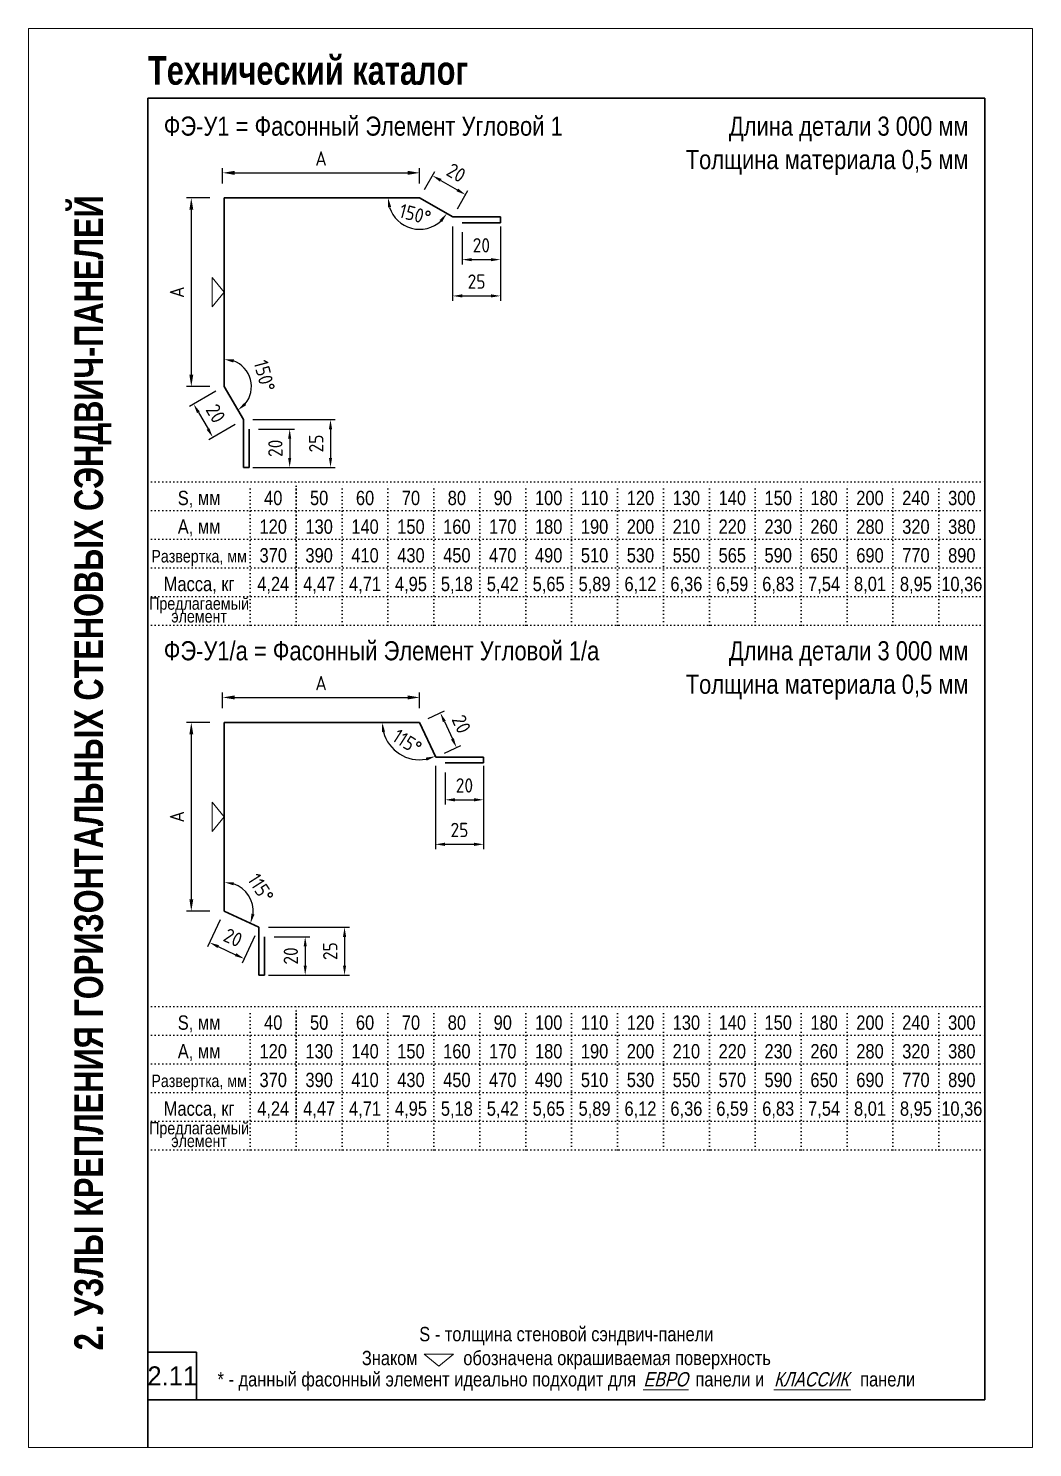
# Model space of a CAD drawing. Extents: x 5821 to 16321, y -13531 to 5774.
# Drawn here: x 5821 to 6871, y 2061 to 3546 of the extents above; entities that cross this region are included whole.
import ezdxf
from ezdxf.enums import TextEntityAlignment as Align

# ---------------------------------------------------------------- set-up
doc = ezdxf.new("R2010")
doc.units = 0
doc.header["$LTSCALE"] = 3
doc.linetypes.add('DOT2', pattern=[0.125, 0, -0.125])
doc.layers.get('0').update_dxf_attribs({"linetype": 'CONTINUOUS', "lineweight": 30})
doc.layers.get('DEFPOINTS').update_dxf_attribs({"linetype": 'CONTINUOUS'})
for name, color, linetype, lineweight in [('Logo', 1, 'CONTINUOUS', 9), ('new_fill', 8, 'CONTINUOUS', 13), ('RAZMER', 7, 'CONTINUOUS', 9), ('Нащельники', 1, 'CONTINUOUS', 30)]:
    doc.layers.add(name, color=color, linetype=linetype, lineweight=lineweight)
doc.layers.add('Punktir', color=7, linetype='CONTINUOUS')
doc.layers.add('Прогон', color=7, linetype='CONTINUOUS')
doc.styles.add('LOGO', font='HATTEN.TTF')
doc.styles.add('ROMANS', font='romans.shx', dxfattribs={"width": 0.85})
doc.styles.add('style1', font='ARIALN.TTF')
doc.styles.add('style2', font='impact.TTF')
doc.styles.add('курсив', font='ARIAL.TTF', dxfattribs={"width": 0.8, "oblique": 15})
doc.dimstyles.new('2.5', dxfattribs={"dimscale": 5, "dimtxt": 3, "dimasz": 2, "dimexe": 1, "dimexo": 2, "dimgap": 0, "dimtad": 0, "dimdec": 0, "dimlfac": 0.5, "dimzin": 9, "dimdsep": 46, "dimtxsty": 'ROMANS', "dimcen": -3, "dimdle": 1, "dimclrd": 256, "dimclre": 256, "dimclrt": 256, "dimadec": 0, "dimazin": 0, "dimtfac": 1, "dimtdec": 0, "dimtofl": 0, "dimtmove": 2, "dimatfit": 3, "dimfxl": 0, "dimtvp": 1, "dimtolj": 1, "dimtzin": 9, "dimarcsym": 0})
doc.dimstyles.new('5', dxfattribs={"dimscale": 5, "dimtxt": 3, "dimasz": 2.5, "dimexe": 1, "dimexo": 3, "dimgap": 0, "dimtad": 0, "dimdec": 0, "dimzin": 9, "dimdsep": 46, "dimtxsty": 'ROMANS', "dimblk2": 'OBLIQUE', "dimcen": -3, "dimdle": 1.5, "dimclrd": 256, "dimclre": 256, "dimclrt": 256, "dimadec": 0, "dimazin": 0, "dimtfac": 1, "dimtdec": 0, "dimtofl": 0, "dimtmove": 2, "dimatfit": 3, "dimfxl": 0, "dimtvp": 1, "dimtolj": 1, "dimtzin": 9, "dimarcsym": 0})

# ---------------------------------------------------------------- blocks, each defined once
blk = doc.blocks.new('*D294')
at = {"layer": 'DEFPOINTS', "color": 0, "transparency": 16777216}
for p in [(6230.1, 3395.1), (6024.2, 3368.9), (6230.1, 3368.9)]:
    blk.add_point(p, dxfattribs=at)
at = {"layer": 'RAZMER', "lineweight": -2, "transparency": 16777216}
for p, q in [((6024.2, 3383.9), (6024.2, 3400.1)), ((6036.7, 3395.1), (6217.6, 3395.1)), ((6230.1, 3383.9), (6230.1, 3400.1))]:
    blk.add_line(p, q, dxfattribs=at)
at = {"layer": 'RAZMER', "transparency": 16777216}
for points in [[(6036.7, 3397.2), (6036.7, 3393), (6024.2, 3395.1)], [(6217.6, 3397.2), (6217.6, 3393), (6230.1, 3395.1)]]:
    blk.add_solid(points, dxfattribs=at)
at = {"layer": 'RAZMER', "transparency": 16777216, "insert": (6127.1, 3410.1), "char_height": 15, "attachment_point": 5, "style": 'ROMANS'}
blk.add_mtext('\\A1;{\\Fromans.shx|c204;А}', dxfattribs=at)
blk = doc.blocks.new('_OBLIQUE')
at = {"color": 0, "linetype": 'ByBlock'}
blk.add_line((-0.5, -0.5), (0.5, 0.5), dxfattribs=at)
blk = doc.blocks.new('*D295')
at = {"layer": 'DEFPOINTS', "color": 0, "transparency": 16777216}
for p in [(6025.8, 3368.9), (5991.4, 3171.5), (6025.8, 3171.5)]:
    blk.add_point(p, dxfattribs=at)
at = {"layer": 'RAZMER', "lineweight": -2, "transparency": 16777216}
for p, q in [((6010.8, 3368.9), (5986.4, 3368.9)), ((5991.4, 3356.4), (5991.4, 3184)), ((6010.8, 3171.5), (5986.4, 3171.5))]:
    blk.add_line(p, q, dxfattribs=at)
at = {"layer": 'RAZMER', "transparency": 16777216}
for points in [[(5989.4, 3356.4), (5993.5, 3356.4), (5991.4, 3368.9)], [(5989.4, 3184), (5993.5, 3184), (5991.4, 3171.5)]]:
    blk.add_solid(points, dxfattribs=at)
at = {"layer": 'RAZMER', "transparency": 16777216, "insert": (5976.4, 3270.2), "char_height": 15, "attachment_point": 5, "rotation": 90, "style": 'ROMANS'}
blk.add_mtext('\\A1;A', dxfattribs=at)
blk = doc.blocks.new('*D296')
at = {"layer": 'DEFPOINTS', "color": 0, "transparency": 16777216}
for p in [(6278.2, 3372.2), (6230.1, 3368.9), (6264.7, 3348.9)]:
    blk.add_point(p, dxfattribs=at)
at = {"layer": 'RAZMER', "lineweight": -2, "transparency": 16777216}
for p, q in [((6235.1, 3377.6), (6246.1, 3396.5)), ((6252.2, 3387.2), (6269.5, 3377.2)), ((6269.7, 3357.6), (6280.7, 3376.5))]:
    blk.add_line(p, q, dxfattribs=at)
at = {"layer": 'RAZMER', "transparency": 16777216}
for points in [[(6253.1, 3388.7), (6251.4, 3385.8), (6243.6, 3392.2)], [(6270.4, 3378.7), (6268.7, 3375.8), (6278.2, 3372.2)]]:
    blk.add_solid(points, dxfattribs=at)
at = {"layer": 'RAZMER', "transparency": 16777216, "insert": (6268.4, 3395.2), "char_height": 15, "attachment_point": 5, "rotation": 330, "style": 'ROMANS'}
blk.add_mtext('\\A1;20', dxfattribs=at)
blk = doc.blocks.new('*D297')
at = {"layer": 'DEFPOINTS', "color": 0, "transparency": 16777216}
for p in [(6274.7, 3342.9), (6314.7, 3342.9), (6314.7, 3304.3)]:
    blk.add_point(p, dxfattribs=at)
at = {"layer": 'RAZMER', "lineweight": -2, "transparency": 16777216}
for p, q in [((6274.7, 3332.9), (6274.7, 3299.3)), ((6314.7, 3332.9), (6314.7, 3299.3)), ((6284.7, 3304.3), (6304.7, 3304.3))]:
    blk.add_line(p, q, dxfattribs=at)
at = {"layer": 'RAZMER', "transparency": 16777216}
for points in [[(6284.7, 3305.9), (6284.7, 3302.6), (6274.7, 3304.3)], [(6304.7, 3305.9), (6304.7, 3302.6), (6314.7, 3304.3)]]:
    blk.add_solid(points, dxfattribs=at)
at = {"layer": 'RAZMER', "transparency": 16777216, "insert": (6294.7, 3319.3), "char_height": 15, "attachment_point": 5, "style": 'ROMANS'}
blk.add_mtext('\\A1;20', dxfattribs=at)
blk = doc.blocks.new('*D298')
at = {"layer": 'DEFPOINTS', "color": 0, "transparency": 16777216}
for p in [(6025.8, 3171.5), (6045.8, 3136.9), (6013.9, 3118.4)]:
    blk.add_point(p, dxfattribs=at)
at = {"layer": 'RAZMER', "lineweight": -2, "transparency": 16777216}
for p, q in [((6017.2, 3166.5), (5989.6, 3150.6)), ((5998.9, 3144.4), (6008.9, 3127.1)), ((6037.2, 3131.9), (6009.6, 3115.9))]:
    blk.add_line(p, q, dxfattribs=at)
at = {"layer": 'RAZMER', "transparency": 16777216}
for points in [[(6000.3, 3145.3), (5997.4, 3143.6), (5993.9, 3153.1)], [(6010.3, 3127.9), (6007.4, 3126.3), (6013.9, 3118.4)]]:
    blk.add_solid(points, dxfattribs=at)
at = {"layer": 'RAZMER', "transparency": 16777216, "insert": (6016.9, 3143.3), "char_height": 15, "attachment_point": 5, "rotation": 300, "style": 'ROMANS'}
blk.add_mtext('\\A1;20', dxfattribs=at)
blk = doc.blocks.new('*D299')
at = {"layer": 'DEFPOINTS', "color": 0, "transparency": 16777216}
for p in [(6051.8, 3126.9), (6051.8, 3086.9), (6094.3, 3086.9)]:
    blk.add_point(p, dxfattribs=at)
at = {"layer": 'RAZMER', "lineweight": -2, "transparency": 16777216}
for p, q in [((6061.8, 3126.9), (6099.3, 3126.9)), ((6094.3, 3116.9), (6094.3, 3096.9)), ((6061.8, 3086.9), (6099.3, 3086.9))]:
    blk.add_line(p, q, dxfattribs=at)
at = {"layer": 'RAZMER', "transparency": 16777216}
for points in [[(6092.6, 3116.9), (6095.9, 3116.9), (6094.3, 3126.9)], [(6092.6, 3096.9), (6095.9, 3096.9), (6094.3, 3086.9)]]:
    blk.add_solid(points, dxfattribs=at)
at = {"layer": 'RAZMER', "transparency": 16777216, "insert": (6079.3, 3106.9), "char_height": 15, "attachment_point": 5, "rotation": 90, "style": 'ROMANS'}
blk.add_mtext('\\A1;20', dxfattribs=at)
blk = doc.blocks.new('*D300')
at = {"layer": 'DEFPOINTS', "color": 0, "transparency": 16777216}
for p in [(6230.1, 2846.2), (6024.2, 2820), (6230.1, 2820)]:
    blk.add_point(p, dxfattribs=at)
at = {"layer": 'RAZMER', "lineweight": -2, "transparency": 16777216}
for p, q in [((6024.2, 2835), (6024.2, 2851.2)), ((6036.7, 2846.2), (6217.6, 2846.2)), ((6230.1, 2835), (6230.1, 2851.2))]:
    blk.add_line(p, q, dxfattribs=at)
at = {"layer": 'RAZMER', "transparency": 16777216}
for points in [[(6036.7, 2848.3), (6036.7, 2844.1), (6024.2, 2846.2)], [(6217.6, 2848.3), (6217.6, 2844.1), (6230.1, 2846.2)]]:
    blk.add_solid(points, dxfattribs=at)
at = {"layer": 'RAZMER', "transparency": 16777216, "insert": (6127.1, 2861.2), "char_height": 15, "attachment_point": 5, "style": 'ROMANS'}
blk.add_mtext('\\A1;{\\Fromans.shx|c204;А}', dxfattribs=at)
blk = doc.blocks.new('*D301')
at = {"layer": 'DEFPOINTS', "color": 0, "transparency": 16777216}
for p in [(6025.8, 2820), (5991.4, 2622.6), (6025.8, 2622.6)]:
    blk.add_point(p, dxfattribs=at)
at = {"layer": 'RAZMER', "lineweight": -2, "transparency": 16777216}
for p, q in [((6010.8, 2820), (5986.4, 2820)), ((5991.4, 2807.5), (5991.4, 2635.1)), ((6010.8, 2622.6), (5986.4, 2622.6))]:
    blk.add_line(p, q, dxfattribs=at)
at = {"layer": 'RAZMER', "transparency": 16777216}
for points in [[(5989.4, 2807.5), (5993.5, 2807.5), (5991.4, 2820)], [(5989.4, 2635.1), (5993.5, 2635.1), (5991.4, 2622.6)]]:
    blk.add_solid(points, dxfattribs=at)
at = {"layer": 'RAZMER', "transparency": 16777216, "insert": (5976.4, 2721.3), "char_height": 15, "attachment_point": 5, "rotation": 90, "style": 'ROMANS'}
blk.add_mtext('\\A1;A', dxfattribs=at)
blk = doc.blocks.new('*D302')
at = {"layer": 'DEFPOINTS', "color": 0, "transparency": 16777216}
for p in [(6257, 2777.7), (6297, 2777.7), (6297, 2739.1)]:
    blk.add_point(p, dxfattribs=at)
at = {"layer": 'RAZMER', "lineweight": -2, "transparency": 16777216}
for p, q in [((6257, 2767.7), (6257, 2734.1)), ((6297, 2767.7), (6297, 2734.1)), ((6267, 2739.1), (6287, 2739.1))]:
    blk.add_line(p, q, dxfattribs=at)
at = {"layer": 'RAZMER', "transparency": 16777216}
for points in [[(6267, 2740.8), (6267, 2737.4), (6257, 2739.1)], [(6287, 2740.8), (6287, 2737.4), (6297, 2739.1)]]:
    blk.add_solid(points, dxfattribs=at)
at = {"layer": 'RAZMER', "transparency": 16777216, "insert": (6277, 2754.1), "char_height": 15, "attachment_point": 5, "style": 'ROMANS'}
blk.add_mtext('\\A1;20', dxfattribs=at)
blk = doc.blocks.new('*D303')
at = {"layer": 'DEFPOINTS', "color": 0, "transparency": 16777216}
for p in [(6068.1, 2595.7), (6068.1, 2555.7), (6110.5, 2555.7)]:
    blk.add_point(p, dxfattribs=at)
at = {"layer": 'RAZMER', "lineweight": -2, "transparency": 16777216}
for p, q in [((6078.1, 2595.7), (6115.5, 2595.7)), ((6110.5, 2585.7), (6110.5, 2565.7)), ((6078.1, 2555.7), (6115.5, 2555.7))]:
    blk.add_line(p, q, dxfattribs=at)
at = {"layer": 'RAZMER', "transparency": 16777216}
for points in [[(6108.9, 2585.7), (6112.2, 2585.7), (6110.5, 2595.7)], [(6108.9, 2565.7), (6112.2, 2565.7), (6110.5, 2555.7)]]:
    blk.add_solid(points, dxfattribs=at)
at = {"layer": 'RAZMER', "transparency": 16777216, "insert": (6095.5, 2575.7), "char_height": 15, "attachment_point": 5, "rotation": 90, "style": 'ROMANS'}
blk.add_mtext('\\A1;20', dxfattribs=at)
blk = doc.blocks.new('*D304')
at = {"layer": 'DEFPOINTS', "color": 0, "transparency": 16777216}
for p in [(6025.8, 3368.9), (6230.1, 3368.9), (6230.1, 3368.9), (6209, 3343.7), (6264.7, 3348.9)]:
    blk.add_point(p, dxfattribs=at)
at = {"layer": 'RAZMER', "lineweight": -2, "transparency": 16777216}
blk.add_arc((6230.1, 3368.9), 32.9, 197.508, 312.492, dxfattribs=at)
at = {"layer": 'RAZMER', "transparency": 16777216}
for points in [[(6197.1, 3358.8), (6200.4, 3359.3), (6197.3, 3368.9)], [(6251, 3345.7), (6253.6, 3343.6), (6258.6, 3352.5)]]:
    blk.add_solid(points, dxfattribs=at)
at = {"layer": 'RAZMER', "transparency": 16777216, "insert": (6225.5, 3351.7), "char_height": 15, "attachment_point": 5, "rotation": 345, "style": 'ROMANS'}
blk.add_mtext('\\A1;150°', dxfattribs=at)
blk = doc.blocks.new('*D305')
at = {"layer": 'DEFPOINTS', "color": 0, "transparency": 16777216}
for p in [(6025.8, 3368.9), (6025.8, 3171.5), (6025.8, 3171.5), (6053.9, 3166.6), (6045.8, 3136.9)]:
    blk.add_point(p, dxfattribs=at)
at = {"layer": 'RAZMER', "lineweight": -2, "transparency": 16777216}
blk.add_arc((6025.8, 3171.5), 28.5, 320.1974, 69.8026, dxfattribs=at)
at = {"layer": 'RAZMER', "transparency": 16777216}
for points in [[(6035.4, 3196.6), (6036, 3199.9), (6025.8, 3200)], [(6048.8, 3152), (6046.7, 3154.5), (6040.1, 3146.8)]]:
    blk.add_solid(points, dxfattribs=at)
at = {"layer": 'RAZMER', "transparency": 16777216, "insert": (6067.9, 3182.8), "char_height": 15, "attachment_point": 5, "rotation": 285, "style": 'ROMANS'}
blk.add_mtext('\\A1;150°', dxfattribs=at)
blk = doc.blocks.new('*D306')
at = {"layer": 'DEFPOINTS', "color": 0, "transparency": 16777216}
for p in [(6025.8, 2820), (6230.1, 2820), (6230.1, 2820), (6199.5, 2795.8), (6247, 2783.7)]:
    blk.add_point(p, dxfattribs=at)
at = {"layer": 'RAZMER', "lineweight": -2, "transparency": 16777216}
blk.add_arc((6230.1, 2820), 39, 194.7263, 280.2737, dxfattribs=at)
at = {"layer": 'RAZMER', "transparency": 16777216}
for points in [[(6190.7, 2809.8), (6194, 2810.3), (6191.1, 2820)], [(6236.6, 2783.2), (6237.6, 2780), (6246.6, 2784.6)]]:
    blk.add_solid(points, dxfattribs=at)
at = {"layer": 'RAZMER', "transparency": 16777216, "insert": (6217.2, 2799.7), "char_height": 15, "attachment_point": 5, "rotation": 327.5, "style": 'ROMANS'}
blk.add_mtext('\\A1;115°', dxfattribs=at)
blk = doc.blocks.new('*D307')
at = {"layer": 'DEFPOINTS', "color": 0, "transparency": 16777216}
for p in [(6230.1, 2820), (6268.7, 2793.8), (6247, 2783.7)]:
    blk.add_point(p, dxfattribs=at)
at = {"layer": 'RAZMER', "lineweight": -2, "transparency": 16777216}
for p, q in [((6239.2, 2824.2), (6256.3, 2832.2)), ((6256, 2821), (6264.4, 2802.9)), ((6256.1, 2787.9), (6273.2, 2795.9))]:
    blk.add_line(p, q, dxfattribs=at)
at = {"layer": 'RAZMER', "transparency": 16777216}
for points in [[(6257.5, 2821.7), (6254.5, 2820.3), (6251.8, 2830.1)], [(6265.9, 2803.6), (6262.9, 2802.2), (6268.7, 2793.8)]]:
    blk.add_solid(points, dxfattribs=at)
at = {"layer": 'RAZMER', "transparency": 16777216, "insert": (6273.8, 2818.3), "char_height": 15, "attachment_point": 5, "rotation": 295, "style": 'ROMANS'}
blk.add_mtext('\\A1;20', dxfattribs=at)
blk = doc.blocks.new('*D308')
at = {"layer": 'DEFPOINTS', "color": 0, "transparency": 16777216}
for p in [(6025.8, 2820), (6055.3, 2629.6), (6025.8, 2622.6), (6025.8, 2622.6), (6062.1, 2605.7)]:
    blk.add_point(p, dxfattribs=at)
at = {"layer": 'RAZMER', "lineweight": -2, "transparency": 16777216}
blk.add_arc((6025.8, 2622.6), 30.3, 354.0175, 70.9825, dxfattribs=at)
at = {"layer": 'RAZMER', "transparency": 16777216}
for points in [[(6035.4, 2649.6), (6036, 2652.8), (6025.8, 2652.8)], [(6057.5, 2619), (6054.3, 2619.9), (6053.3, 2609.8)]]:
    blk.add_solid(points, dxfattribs=at)
at = {"layer": 'RAZMER', "transparency": 16777216, "insert": (6064, 2646.9), "char_height": 15, "attachment_point": 5, "rotation": 302.5, "style": 'ROMANS'}
blk.add_mtext('\\A1;115°', dxfattribs=at)
blk = doc.blocks.new('*D309')
at = {"layer": 'DEFPOINTS', "color": 0, "transparency": 16777216}
for p in [(6025.8, 2622.6), (6062.1, 2605.7), (6046.8, 2572.8)]:
    blk.add_point(p, dxfattribs=at)
at = {"layer": 'RAZMER', "lineweight": -2, "transparency": 16777216}
for p, q in [((6021.6, 2613.5), (6008.4, 2585.2)), ((6019.6, 2585.5), (6037.7, 2577)), ((6057.9, 2596.6), (6044.6, 2568.3))]:
    blk.add_line(p, q, dxfattribs=at)
at = {"layer": 'RAZMER', "transparency": 16777216}
for points in [[(6020.3, 2587), (6018.9, 2584), (6010.5, 2589.7)], [(6038.4, 2578.6), (6037, 2575.5), (6046.8, 2572.8)]]:
    blk.add_solid(points, dxfattribs=at)
at = {"layer": 'RAZMER', "transparency": 16777216, "insert": (6035, 2594.9), "char_height": 15, "attachment_point": 5, "rotation": 335, "style": 'ROMANS'}
blk.add_mtext('\\A1;20', dxfattribs=at)
blk = doc.blocks.new('*D310')
at = {"layer": 'DEFPOINTS', "color": 0, "transparency": 16777216}
for p in [(6264.7, 3348.9), (6314.7, 3348.9), (6314.7, 3266.3)]:
    blk.add_point(p, dxfattribs=at)
at = {"layer": 'RAZMER', "lineweight": -2, "transparency": 16777216}
for p, q in [((6264.7, 3338.9), (6264.7, 3261.3)), ((6314.7, 3338.9), (6314.7, 3261.3)), ((6274.7, 3266.3), (6304.7, 3266.3))]:
    blk.add_line(p, q, dxfattribs=at)
at = {"layer": 'RAZMER', "transparency": 16777216}
for points in [[(6274.7, 3268), (6274.7, 3264.7), (6264.7, 3266.3)], [(6304.7, 3268), (6304.7, 3264.7), (6314.7, 3266.3)]]:
    blk.add_solid(points, dxfattribs=at)
at = {"layer": 'RAZMER', "transparency": 16777216, "insert": (6289.7, 3281.3), "char_height": 15, "attachment_point": 5, "style": 'ROMANS'}
blk.add_mtext('\\A1;25', dxfattribs=at)
blk = doc.blocks.new('*D311')
at = {"layer": 'DEFPOINTS', "color": 0, "transparency": 16777216}
for p in [(6045.8, 3136.9), (6045.8, 3086.9), (6137, 3086.9)]:
    blk.add_point(p, dxfattribs=at)
at = {"layer": 'RAZMER', "lineweight": -2, "transparency": 16777216}
for p, q in [((6055.8, 3136.9), (6142, 3136.9)), ((6137, 3126.9), (6137, 3096.9)), ((6055.8, 3086.9), (6142, 3086.9))]:
    blk.add_line(p, q, dxfattribs=at)
at = {"layer": 'RAZMER', "transparency": 16777216}
for points in [[(6135.3, 3126.9), (6138.6, 3126.9), (6137, 3136.9)], [(6135.3, 3096.9), (6138.6, 3096.9), (6137, 3086.9)]]:
    blk.add_solid(points, dxfattribs=at)
at = {"layer": 'RAZMER', "transparency": 16777216, "insert": (6122, 3111.9), "char_height": 15, "attachment_point": 5, "rotation": 90, "style": 'ROMANS'}
blk.add_mtext('\\A1;25', dxfattribs=at)
blk = doc.blocks.new('*D312')
at = {"layer": 'DEFPOINTS', "color": 0, "transparency": 16777216}
for p in [(6246.6, 2784.6), (6297, 2784.6), (6297, 2692.5)]:
    blk.add_point(p, dxfattribs=at)
at = {"layer": 'RAZMER', "lineweight": -2, "transparency": 16777216}
for p, q in [((6246.6, 2774.6), (6246.6, 2687.5)), ((6297, 2774.6), (6297, 2687.5)), ((6256.6, 2692.5), (6287, 2692.5))]:
    blk.add_line(p, q, dxfattribs=at)
at = {"layer": 'RAZMER', "transparency": 16777216}
for points in [[(6256.6, 2694.2), (6256.6, 2690.8), (6246.6, 2692.5)], [(6287, 2694.2), (6287, 2690.8), (6297, 2692.5)]]:
    blk.add_solid(points, dxfattribs=at)
at = {"layer": 'RAZMER', "transparency": 16777216, "insert": (6271.8, 2707.5), "char_height": 15, "attachment_point": 5, "style": 'ROMANS'}
blk.add_mtext('\\A1;25', dxfattribs=at)
blk = doc.blocks.new('*D313')
at = {"layer": 'DEFPOINTS', "color": 0, "transparency": 16777216}
for p in [(6062.1, 2605.7), (6062.1, 2555.7), (6151.7, 2555.7)]:
    blk.add_point(p, dxfattribs=at)
at = {"layer": 'RAZMER', "lineweight": -2, "transparency": 16777216}
for p, q in [((6072.1, 2605.7), (6156.7, 2605.7)), ((6151.7, 2595.7), (6151.7, 2565.7)), ((6072.1, 2555.7), (6156.7, 2555.7))]:
    blk.add_line(p, q, dxfattribs=at)
at = {"layer": 'RAZMER', "transparency": 16777216}
for points in [[(6150, 2595.7), (6153.3, 2595.7), (6151.7, 2605.7)], [(6150, 2565.7), (6153.3, 2565.7), (6151.7, 2555.7)]]:
    blk.add_solid(points, dxfattribs=at)
at = {"layer": 'RAZMER', "transparency": 16777216, "insert": (6136.7, 2580.7), "char_height": 15, "attachment_point": 5, "rotation": 90, "style": 'ROMANS'}
blk.add_mtext('\\A1;25', dxfattribs=at)

msp = doc.modelspace()

# ---------------------------------------------------------------- linework, layer by layer
at = {"color": 1}
for p, q in [((5946.09, 3473.41), (5946.09, 2111.26)), ((5946.09, 3473.41), (6821.09, 3473.41)), ((5946.09, 3473.41), (5946.09, 2061.26)), ((6821.09, 3473.41), (6821.09, 2111.26)), ((5946.09, 2161.26), (5997.01, 2161.26)), ((5997.01, 2161.26), (5997.01, 2111.26)), ((5946.09, 2111.26), (6821.09, 2111.26))]:
    msp.add_line(p, q, dxfattribs=at)
at = {"layer": 'Logo'}
for p, q in [((6464.07, 2121.69), (6511.31, 2121.69)), ((6600.69, 2121.69), (6681.14, 2121.69))]:
    msp.add_line(p, q, dxfattribs=at)
at = {"layer": 'Punktir', "linetype": 'DOT2', "ltscale": 10}
for p, q in [((5946.09, 3071.86), (6821.09, 3071.86)), ((6053.09, 2921.86), (6053.09, 3071.86)), ((6101.09, 2951.86), (6101.09, 3071.86)), ((6101.09, 2921.86), (6101.09, 3071.86)), ((6149.09, 2921.86), (6149.09, 3071.86)), ((6197.09, 2921.86), (6197.09, 3071.86)), ((6245.09, 2921.86), (6245.09, 3071.86)), ((6293.09, 2921.86), (6293.09, 3071.86)), ((6341.09, 2921.86), (6341.09, 3071.86)), ((6389.09, 2921.86), (6389.09, 3071.86)), ((6437.09, 2921.86), (6437.09, 3071.86)), ((6485.09, 2921.86), (6485.09, 3071.86)), ((6533.09, 2921.86), (6533.09, 3071.86)), ((6581.09, 2921.86), (6581.09, 3071.86)), ((6629.09, 2921.86), (6629.09, 3071.86)), ((6677.09, 2921.86), (6677.09, 3071.86)), ((6725.09, 2921.86), (6725.09, 3071.86)), ((6773.09, 2921.86), (6773.09, 3071.86)), ((5946.09, 3041.86), (6821.09, 3041.86)), ((5946.09, 3011.86), (6821.09, 3011.86)), ((5946.09, 2981.86), (6821.09, 2981.86)), ((5946.09, 2951.86), (6821.09, 2951.86)), ((5946.09, 2921.86), (6821.09, 2921.86)), ((5946.09, 2921.86), (6821.09, 2921.86)), ((5946.09, 2522.92), (6821.09, 2522.92)), ((6053.09, 2372.92), (6053.09, 2522.92)), ((6101.09, 2402.92), (6101.09, 2522.92)), ((6101.09, 2372.92), (6101.09, 2522.92)), ((6149.09, 2372.92), (6149.09, 2522.92)), ((6197.09, 2372.92), (6197.09, 2522.92)), ((6245.09, 2372.92), (6245.09, 2522.92)), ((6293.09, 2372.92), (6293.09, 2522.92)), ((6341.09, 2372.92), (6341.09, 2522.92)), ((6389.09, 2372.92), (6389.09, 2522.92)), ((6437.09, 2372.92), (6437.09, 2522.92)), ((6485.09, 2372.92), (6485.09, 2522.92)), ((6533.09, 2372.92), (6533.09, 2522.92)), ((6581.09, 2372.92), (6581.09, 2522.92)), ((6629.09, 2372.92), (6629.09, 2522.92)), ((6677.09, 2372.92), (6677.09, 2522.92)), ((6725.09, 2372.92), (6725.09, 2522.92)), ((6773.09, 2372.92), (6773.09, 2522.92)), ((5946.09, 2492.92), (6821.09, 2492.92)), ((5946.09, 2462.92), (6821.09, 2462.92)), ((5946.09, 2432.92), (6821.09, 2432.92)), ((5946.09, 2402.92), (6821.09, 2402.92)), ((5946.09, 2372.92), (6821.09, 2372.92)), ((5946.09, 2372.92), (6821.09, 2372.92))]:
    msp.add_line(p, q, dxfattribs=at)
at = {"layer": 'RAZMER'}
for p, q in [((6013.17, 3285.61), (6013.17, 3254.82)), ((6025.83, 3270.22), (6013.17, 3285.61)), ((6025.83, 3270.22), (6013.17, 3254.82)), ((6013.17, 2736.67), (6013.17, 2705.88)), ((6025.83, 2721.28), (6013.17, 2736.67)), ((6025.83, 2721.28), (6013.17, 2705.88)), ((6250.29, 2146.37), (6234.89, 2159.03)), ((6265.68, 2159.03), (6234.89, 2159.03)), ((6250.29, 2146.37), (6265.68, 2159.03))]:
    msp.add_line(p, q, dxfattribs=at)
msp.add_lwpolyline([(6871.09, 3546.26), (5821.09, 3546.26), (5821.09, 2061.26), (6871.09, 2061.26)], close=True, dxfattribs=at)
at = {"layer": 'Нащельники'}
for p, q in [((6025.83, 3171.52), (6025.83, 3368.91)), ((6025.83, 3368.91), (6230.11, 3368.91)), ((6264.75, 3348.91), (6230.11, 3368.91)), ((6314.75, 3348.91), (6264.75, 3348.91)), ((6274.75, 3342.91), (6314.75, 3342.91)), ((6314.75, 3342.91), (6314.75, 3348.91)), ((6045.83, 3136.88), (6025.83, 3171.52)), ((6045.83, 3086.88), (6045.83, 3136.88)), ((6051.83, 3126.88), (6051.83, 3086.88)), ((6051.83, 3086.88), (6045.83, 3086.88)), ((6025.83, 2622.58), (6025.83, 2819.97)), ((6025.83, 2819.97), (6230.11, 2819.97)), ((6230.11, 2819.97), (6247.01, 2783.72)), ((6297.01, 2783.72), (6247.01, 2783.72)), ((6257.01, 2777.72), (6297.01, 2777.72)), ((6297.01, 2777.72), (6297.01, 2783.72)), ((6025.83, 2622.58), (6062.08, 2605.68)), ((6062.08, 2555.68), (6062.08, 2605.68)), ((6068.08, 2595.68), (6068.08, 2555.68)), ((6068.08, 2555.68), (6062.08, 2555.68))]:
    msp.add_line(p, q, dxfattribs=at)
at = {"layer": 'Прогон', "color": 1, "lineweight": 0}
for p, q in [((6314.75, 3342.91), (6302.64, 3342.91)), ((6314.75, 3348.91), (6314.75, 3342.91)), ((6051.83, 3086.88), (6045.83, 3086.88)), ((6297.01, 2783.72), (6297.01, 2777.72)), ((6068.08, 2555.68), (6062.08, 2555.68))]:
    msp.add_line(p, q, dxfattribs=at)

# ---------------------------------------------------------------- texts
at = {"style": 'style1'}
for s, p in [('ФЭ-У1 = Фасонный Элемент Угловой 1', (5962.63, 3433.98)), ('ФЭ-У1/a = Фасонный Элемент Угловой 1/a', (5962.63, 2885.04))]:
    msp.add_text(s, height=20, dxfattribs=at).set_placement(p)
for s, p in [('Длина детали 3 000 мм', (6804.09, 3433.98)), ('Толщина материала 0,5 мм', (6804.09, 3398.98)), ('Длина детали 3 000 мм', (6804.09, 2885.04)), ('Толщина материала 0,5 мм', (6804.09, 2850.04))]:
    msp.add_text(s, height=20, dxfattribs=at).set_placement(p, align=Align.RIGHT)
for s, height, p in [('S, мм', 15, (5999.59, 3047.43)), ('40', 15, (6077.09, 3047.43)), ('50', 15, (6125.09, 3047.43)), ('60', 15, (6173.09, 3047.43)), ('70', 15, (6221.09, 3047.43)), ('80', 15, (6269.09, 3047.43)), ('90', 15, (6317.09, 3047.43)), ('100', 15, (6365.09, 3047.43)), ('110', 15, (6413.09, 3047.43)), ('120', 15, (6461.09, 3047.43)), ('130', 15, (6509.09, 3047.43)), ('140', 15, (6557.09, 3047.43)), ('150', 15, (6605.09, 3047.43)), ('180', 15, (6653.09, 3047.43)), ('200', 15, (6701.09, 3047.43)), ('240', 15, (6749.09, 3047.43)), ('300', 15, (6797.09, 3047.43)), ('А, мм', 15, (5999.59, 3017.43)), ('120', 15, (6077.09, 3017.43)), ('130', 15, (6125.09, 3017.43)), ('140', 15, (6173.09, 3017.43)), ('150', 15, (6221.09, 3017.43)), ('160', 15, (6269.09, 3017.43)), ('170', 15, (6317.09, 3017.43)), ('180', 15, (6365.09, 3017.43)), ('190', 15, (6413.09, 3017.43)), ('200', 15, (6461.09, 3017.43)), ('210', 15, (6509.09, 3017.43)), ('220', 15, (6557.09, 3017.43)), ('230', 15, (6605.09, 3017.43)), ('260', 15, (6653.09, 3017.43)), ('280', 15, (6701.09, 3017.43)), ('320', 15, (6749.09, 3017.43)), ('380', 15, (6797.09, 3017.43)), ('Развертка, мм', 13, (5999.59, 2987.43)), ('370', 15, (6077.09, 2987.43)), ('390', 15, (6125.09, 2987.43)), ('410', 15, (6173.09, 2987.43)), ('430', 15, (6221.09, 2987.43)), ('450', 15, (6269.09, 2987.43)), ('470', 15, (6317.09, 2987.43)), ('490', 15, (6365.09, 2987.43)), ('510', 15, (6413.09, 2987.43)), ('530', 15, (6461.09, 2987.43)), ('550', 15, (6509.09, 2987.43)), ('565', 15, (6557.09, 2987.43)), ('590', 15, (6605.09, 2987.43)), ('650', 15, (6653.09, 2987.43)), ('690', 15, (6701.09, 2987.43)), ('770', 15, (6749.09, 2987.43)), ('890', 15, (6797.09, 2987.43)), ('Масса, кг', 15, (5999.59, 2957.43)), ('Предлагаемый', 13, (5999.59, 2937.99)), ('элемент', 13, (5999.59, 2924.58)), ('S, мм', 15, (5999.59, 2498.5)), ('40', 15, (6077.09, 2498.5)), ('50', 15, (6125.09, 2498.5)), ('60', 15, (6173.09, 2498.5)), ('70', 15, (6221.09, 2498.5)), ('80', 15, (6269.09, 2498.5)), ('90', 15, (6317.09, 2498.5)), ('100', 15, (6365.09, 2498.5)), ('110', 15, (6413.09, 2498.5)), ('120', 15, (6461.09, 2498.5)), ('130', 15, (6509.09, 2498.5)), ('140', 15, (6557.09, 2498.5)), ('150', 15, (6605.09, 2498.5)), ('180', 15, (6653.09, 2498.5)), ('200', 15, (6701.09, 2498.5)), ('240', 15, (6749.09, 2498.5)), ('300', 15, (6797.09, 2498.5)), ('А, мм', 15, (5999.59, 2468.5)), ('120', 15, (6077.09, 2468.5)), ('130', 15, (6125.09, 2468.5)), ('140', 15, (6173.09, 2468.5)), ('150', 15, (6221.09, 2468.5)), ('160', 15, (6269.09, 2468.5)), ('170', 15, (6317.09, 2468.5)), ('180', 15, (6365.09, 2468.5)), ('190', 15, (6413.09, 2468.5)), ('200', 15, (6461.09, 2468.5)), ('210', 15, (6509.09, 2468.5)), ('220', 15, (6557.09, 2468.5)), ('230', 15, (6605.09, 2468.5)), ('260', 15, (6653.09, 2468.5)), ('280', 15, (6701.09, 2468.5)), ('320', 15, (6749.09, 2468.5)), ('380', 15, (6797.09, 2468.5)), ('Развертка, мм', 13, (5999.59, 2438.5)), ('370', 15, (6077.09, 2438.5)), ('390', 15, (6125.09, 2438.5)), ('410', 15, (6173.09, 2438.5)), ('430', 15, (6221.09, 2438.5)), ('450', 15, (6269.09, 2438.5)), ('470', 15, (6317.09, 2438.5)), ('490', 15, (6365.09, 2438.5)), ('510', 15, (6413.09, 2438.5)), ('530', 15, (6461.09, 2438.5)), ('550', 15, (6509.09, 2438.5)), ('570', 15, (6557.09, 2438.5)), ('590', 15, (6605.09, 2438.5)), ('650', 15, (6653.09, 2438.5)), ('690', 15, (6701.09, 2438.5)), ('770', 15, (6749.09, 2438.5)), ('890', 15, (6797.09, 2438.5)), ('Масса, кг', 15, (5999.59, 2408.5)), ('Предлагаемый', 13, (5999.59, 2389.06)), ('элемент', 13, (5999.59, 2375.64)), ('S - толщина стеновой сэндвич-панели', 15, (6383.59, 2172.55)), ('Знаком          обозначена окрашиваемая поверхность', 15, (6383.59, 2147.55)), ('* - данный фасонный элемент идеально подходит для             панели и                     панели', 15, (6383.59, 2125.26))]:
    msp.add_text(s, height=height, dxfattribs=at).set_placement(p, align=Align.CENTER)
at = {"color": 1, "style": 'курсив', "oblique": 15, "width": 0.8}
for s, p in [('ЕВРО', (6487.41, 2125.26)), ('КЛАССИК', (6639.7, 2125.26))]:
    msp.add_text(s, height=15, dxfattribs=at).set_placement(p, align=Align.CENTER)
at = {"layer": 'new_fill', "style": 'style2'}
msp.add_text('Технический каталог', height=30, dxfattribs=at).set_placement((5946.09, 3487.31))
msp.add_text('2. УЗЛЫ КРЕПЛЕНИЯ ГОРИЗОНТАЛЬНЫХ СТЕНОВЫХ СЭНДВИЧ-ПАНЕЛЕЙ', height=30, rotation=90, dxfattribs=at).set_placement((5884.09, 2767.33), align=Align.MIDDLE_CENTER)
at = {"layer": 'new_fill', "style": 'LOGO'}
msp.add_text('2.11', height=20, dxfattribs=at).set_placement((5971.55, 2136.26), align=Align.MIDDLE_CENTER)
at = {"layer": 'RAZMER', "style": 'style1'}
for s, p in [('4,24', (6077.09, 2957.43)), ('4,47', (6125.09, 2957.43)), ('4,71', (6173.09, 2957.43)), ('4,95', (6221.09, 2957.43)), ('5,18', (6269.09, 2957.43)), ('5,42', (6317.09, 2957.43)), ('5,65', (6365.09, 2957.43)), ('5,89', (6413.09, 2957.43)), ('6,12', (6461.09, 2957.43)), ('6,36', (6509.09, 2957.43)), ('6,59', (6557.09, 2957.43)), ('6,83', (6605.09, 2957.43)), ('7,54', (6653.09, 2957.43)), ('8,01', (6701.09, 2957.43)), ('8,95', (6749.09, 2957.43)), ('10,36', (6797.09, 2957.43)), ('4,24', (6077.09, 2408.5)), ('4,47', (6125.09, 2408.5)), ('4,71', (6173.09, 2408.5)), ('4,95', (6221.09, 2408.5)), ('5,18', (6269.09, 2408.5)), ('5,42', (6317.09, 2408.5)), ('5,65', (6365.09, 2408.5)), ('5,89', (6413.09, 2408.5)), ('6,12', (6461.09, 2408.5)), ('6,36', (6509.09, 2408.5)), ('6,59', (6557.09, 2408.5)), ('6,83', (6605.09, 2408.5)), ('7,54', (6653.09, 2408.5)), ('8,01', (6701.09, 2408.5)), ('8,95', (6749.09, 2408.5)), ('10,36', (6797.09, 2408.5))]:
    msp.add_text(s, height=15, dxfattribs=at).set_placement(p, align=Align.CENTER)

# ---------------------------------------------------------------- dimensions: what is measured, and where the dimension line sits
at = {"layer": 'RAZMER'}
for base, p1, p2, picture, middle in [((6230.11, 3395.11), (6024.17, 3368.91), (6230.11, 3368.91), '*D294', (6127.14, 3410.11)), ((6230.11, 2846.17), (6024.17, 2819.97), (6230.11, 2819.97), '*D300', (6127.14, 2861.17))]:
    dim = msp.add_linear_dim(base=base, p1=p1, p2=p2, text='{\\Fromans.shx|c204;А}', dimstyle='5', dxfattribs=at)
    dim.commit()
    dim.dimension.update_dxf_attribs({"geometry": picture, "text_midpoint": middle})
for p1, p2, distance, picture, middle in [((6230.11, 3368.91), (6264.75, 3348.91), 26.9, '*D296', (6268.38, 3395.2)), ((6025.83, 3171.52), (6045.83, 3136.88), -36.88, '*D298', (6016.88, 3143.26)), ((6230.11, 2819.97), (6247.01, 2783.72), 23.89, '*D307', (6273.8, 2818.28)), ((6025.83, 2622.58), (6062.08, 2605.68), -36.25, '*D309', (6034.97, 2594.87))]:
    dim = msp.add_aligned_dim(p1=p1, p2=p2, distance=distance, dimstyle='2.5', dxfattribs=at)
    dim.commit()
    dim.dimension.update_dxf_attribs({"geometry": picture, "text_midpoint": middle})
for base, p1, p2, picture, middle in [((5991.44, 3171.52), (6025.83, 3368.91), (6025.83, 3171.52), '*D295', (5976.44, 3270.22)), ((5991.44, 2622.58), (6025.83, 2819.97), (6025.83, 2622.58), '*D301', (5976.44, 2721.28))]:
    dim = msp.add_linear_dim(base=base, p1=p1, p2=p2, angle=90, text='A', dimstyle='5', dxfattribs=at)
    dim.commit()
    dim.dimension.update_dxf_attribs({"geometry": picture, "text_midpoint": middle})
for base, line1, line2, picture, middle in [((6208.99, 3343.74), ((6025.83, 3368.91), (6230.11, 3368.91)), ((6264.75, 3348.91), (6230.11, 3368.91)), '*D304', (6225.49, 3351.67)), ((6199.5, 2795.78), ((6025.83, 2819.97), (6230.11, 2819.97)), ((6230.11, 2819.97), (6247.01, 2783.72)), '*D306', (6217.2, 2799.72)), ((6055.28, 2629.56), ((6025.83, 2622.58), (6062.08, 2605.68)), ((6025.83, 2622.58), (6025.83, 2819.97)), '*D308', (6064, 2646.9))]:
    dim = msp.add_angular_dim_2l(base=base, line1=line1, line2=line2, dimstyle='2.5', dxfattribs=at)
    dim.commit()
    dim.dimension.update_dxf_attribs({"geometry": picture, "text_midpoint": middle})
dim = msp.add_angular_dim_2l(base=(6053.91, 3166.57), line1=((6025.83, 3171.52), (6025.83, 3368.91)), line2=((6045.83, 3136.88), (6025.83, 3171.52)), dimstyle='2.5', override={"dimlfac": 0.5, "dimtxsty": 'ROMANS', "dimsah": 1, "dimtolj": 1}, dxfattribs=at)
dim.commit()
dim.dimension.update_dxf_attribs({"geometry": '*D305', "text_midpoint": (6067.86, 3182.78)})
for base, p1, p2, picture, middle in [((6314.75, 3266.32), (6264.75, 3348.91), (6314.75, 3348.91), '*D310', (6289.75, 3281.32)), ((6314.75, 3304.28), (6274.75, 3342.91), (6314.75, 3342.91), '*D297', (6294.75, 3319.28)), ((6297.01, 2692.51), (6246.6, 2784.62), (6297.01, 2784.62), '*D312', (6271.8, 2707.51)), ((6297.01, 2739.09), (6257.01, 2777.72), (6297.01, 2777.72), '*D302', (6277.01, 2754.09))]:
    dim = msp.add_linear_dim(base=base, p1=p1, p2=p2, dimstyle='2.5', dxfattribs=at)
    dim.commit()
    dim.dimension.update_dxf_attribs({"geometry": picture, "text_midpoint": middle})
for base, p1, p2, picture, middle in [((6136.97, 3086.88), (6045.83, 3136.88), (6045.83, 3086.88), '*D311', (6121.97, 3111.88)), ((6151.66, 2555.68), (6062.08, 2605.68), (6062.08, 2555.68), '*D313', (6136.66, 2580.68))]:
    dim = msp.add_linear_dim(base=base, p1=p1, p2=p2, angle=90, dimstyle='2.5', override={"dimlfac": 0.5, "dimtxsty": 'ROMANS', "dimsah": 1, "dimtolj": 1}, dxfattribs=at)
    dim.commit()
    dim.dimension.update_dxf_attribs({"geometry": picture, "text_midpoint": middle})
for base, p1, p2, picture, middle in [((6094.27, 3086.88), (6051.83, 3126.88), (6051.83, 3086.88), '*D299', (6079.27, 3106.88)), ((6110.53, 2555.68), (6068.08, 2595.68), (6068.08, 2555.68), '*D303', (6095.53, 2575.68))]:
    dim = msp.add_linear_dim(base=base, p1=p1, p2=p2, angle=90, dimstyle='2.5', dxfattribs=at)
    dim.commit()
    dim.dimension.update_dxf_attribs({"geometry": picture, "text_midpoint": middle})

doc.saveas('drawing.dxf')
